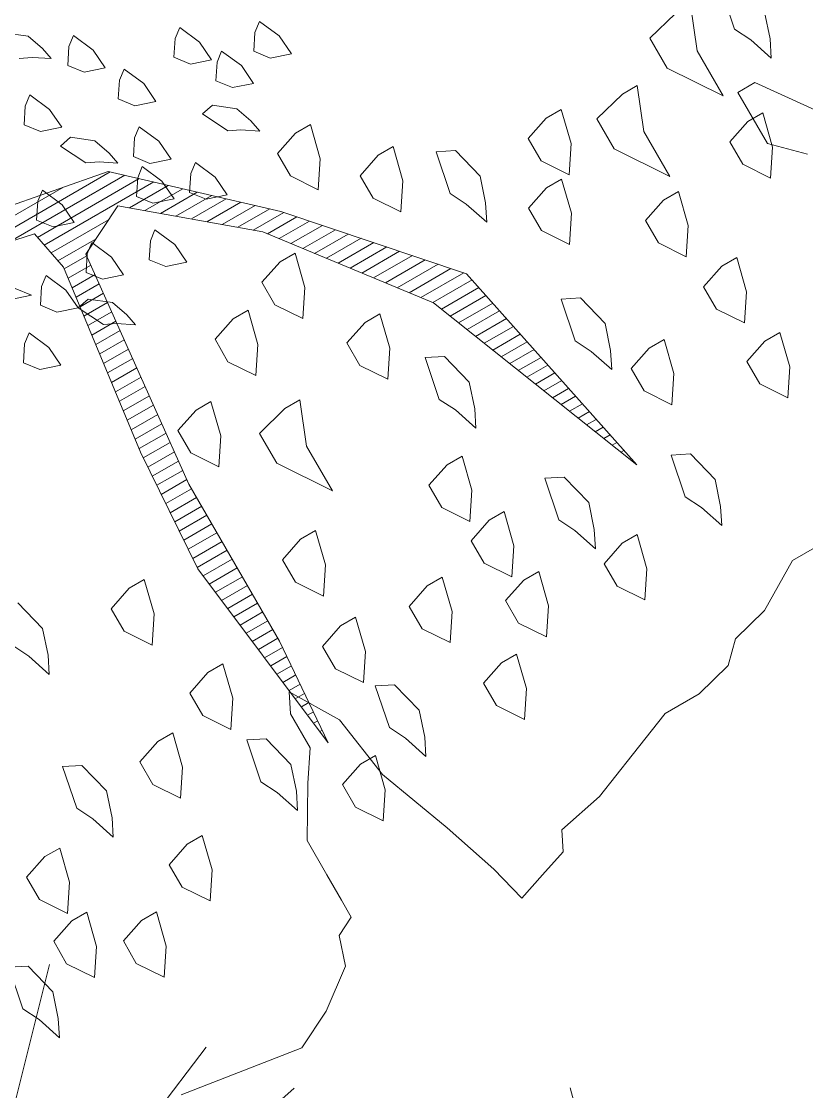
# Model space of a CAD drawing. Header units: metres. Extents: x 12093 to 20303, y 514 to 1412.
# Drawn here: x 19738.507 to 19739.614, y 691.327 to 692.834 of the extents above; entities that cross this region are included whole.
import ezdxf

# ---------------------------------------------------------------- set-up
doc = ezdxf.new("R2010")
doc.units = ezdxf.units.M
doc.layers.get('0').update_dxf_attribs({"lineweight": 13})
for name, color, linetype, lineweight in [('AMBI-GRASS', 104, 'Continuous', 20), ('ARBOLES', 52, 'Continuous', 13), ('grass', 64, 'Continuous', 13)]:
    doc.layers.add(name, color=color, linetype=linetype, lineweight=lineweight)

# ---------------------------------------------------------------- blocks, each defined once
blk = doc.blocks.new('ghgfghgh')
at = {"layer": 'ARBOLES', "lineweight": 20}
for p, q in [((20002.00265, 663.41143), (20002.1318, 663.486)), ((20002.01207, 663.44495), (20002.12997, 663.48642)), ((20002.04235, 663.42393), (20002.1447, 663.48302)), ((20002.06719, 663.42784), (20002.15759, 663.48003)), ((20002.12997, 663.48642), (20002.28344, 663.45092)), ((20001.98641, 663.41248), (20002.09035, 663.47249)), ((20002.07327, 663.42093), (20002.17048, 663.47705)), ((20002.14886, 663.45415), (20002.18337, 663.47407)), ((20002.16262, 663.45167), (20002.19626, 663.47109)), ((20002.17637, 663.44918), (20002.20915, 663.46811)), ((20002.19013, 663.4467), (20002.22204, 663.46512)), ((20002.20388, 663.44421), (20002.23493, 663.46214)), ((20002.21764, 663.44173), (20002.24782, 663.45916)), ((20002.13867, 663.45599), (20002.11029, 663.41301)), ((20002.26734, 663.43275), (20002.13867, 663.45599)), ((20002.23139, 663.43925), (20002.26072, 663.45618)), ((20002.24514, 663.43676), (20002.27361, 663.4532)), ((20002.2589, 663.43428), (20002.28615, 663.45001)), ((20002.28344, 663.45092), (20002.44844, 663.39547)), ((20002.07935, 663.41401), (20002.13043, 663.44351)), ((20002.27139, 663.43107), (20002.29756, 663.44617)), ((20002.28188, 663.4267), (20002.30897, 663.44234)), ((20002.0645, 663.4309), (20001.99699, 663.40965)), ((20002.09035, 663.40149), (20002.0645, 663.4309)), ((20002.41903, 663.36962), (20002.26734, 663.43275)), ((20002.29238, 663.42233), (20002.32039, 663.4385)), ((20002.30287, 663.41797), (20002.3318, 663.43467)), ((20002.31336, 663.4136), (20002.34321, 663.43083)), ((20002.08542, 663.4071), (20002.11931, 663.42666)), ((20002.32386, 663.40923), (20002.35462, 663.427)), ((20002.33435, 663.40487), (20002.36604, 663.42316)), ((20002.09101, 663.3999), (20002.111, 663.41144)), ((20002.11029, 663.41301), (20002.20167, 663.20867)), ((20002.34484, 663.4005), (20002.37745, 663.41932)), ((20002.35534, 663.39613), (20002.38886, 663.41549)), ((20002.36583, 663.39177), (20002.40028, 663.41165)), ((20002.09451, 663.39149), (20002.1147, 663.40315)), ((20002.37632, 663.3874), (20002.41169, 663.40782)), ((20002.38681, 663.38303), (20002.4231, 663.40398)), ((20002.15869, 663.23705), (20002.09035, 663.40149)), ((20002.098, 663.38308), (20002.11841, 663.39487)), ((20002.39731, 663.37866), (20002.43451, 663.40015)), ((20002.4078, 663.3743), (20002.44593, 663.39631)), ((20002.44844, 663.39547), (20002.59966, 663.22568)), ((20002.10149, 663.37468), (20002.12211, 663.38658)), ((20002.41829, 663.36993), (20002.45322, 663.3901)), ((20002.42608, 663.364), (20002.45935, 663.38321)), ((20002.10499, 663.36627), (20002.12582, 663.37829)), ((20002.43367, 663.35796), (20002.46548, 663.37633)), ((20002.10848, 663.35786), (20002.12952, 663.37001)), ((20002.59966, 663.22568), (20002.41903, 663.36962)), ((20002.44126, 663.35191), (20002.47162, 663.36944)), ((20002.11198, 663.34945), (20002.13323, 663.36172)), ((20002.44884, 663.34587), (20002.47775, 663.36256)), ((20002.45643, 663.33982), (20002.48388, 663.35567)), ((20002.11547, 663.34105), (20002.13694, 663.35344)), ((20002.11897, 663.33264), (20002.14064, 663.34515)), ((20002.46401, 663.33378), (20002.49001, 663.34879)), ((20002.12246, 663.32423), (20002.14435, 663.33687)), ((20002.4716, 663.32773), (20002.49614, 663.3419)), ((20002.12595, 663.31582), (20002.14805, 663.32858)), ((20002.47918, 663.32169), (20002.50227, 663.33502)), ((20002.48677, 663.31564), (20002.50841, 663.32813)), ((20002.12945, 663.30742), (20002.15176, 663.32029)), ((20002.49436, 663.3096), (20002.51454, 663.32125)), ((20002.13294, 663.29901), (20002.15546, 663.31201)), ((20002.50194, 663.30355), (20002.52067, 663.31436)), ((20002.50953, 663.29751), (20002.5268, 663.30748)), ((20002.13644, 663.2906), (20002.15917, 663.30372)), ((20002.51711, 663.29146), (20002.53293, 663.30059)), ((20002.13993, 663.28219), (20002.16287, 663.29544)), ((20002.5247, 663.28541), (20002.53907, 663.29371)), ((20002.14343, 663.27379), (20002.16658, 663.28715)), ((20002.14692, 663.26538), (20002.17028, 663.27887)), ((20002.53228, 663.27937), (20002.5452, 663.28683)), ((20002.53987, 663.27332), (20002.55133, 663.27994)), ((20002.15041, 663.25697), (20002.17399, 663.27058)), ((20002.54745, 663.26728), (20002.55746, 663.27306)), ((20002.15391, 663.24856), (20002.17769, 663.2623)), ((20002.55504, 663.26123), (20002.56359, 663.26617)), ((20002.56263, 663.25519), (20002.56972, 663.25929)), ((20002.1574, 663.24016), (20002.1814, 663.25401)), ((20002.57021, 663.24914), (20002.57586, 663.2524)), ((20002.16121, 663.23193), (20002.1851, 663.24572)), ((20002.5778, 663.2431), (20002.58199, 663.24552)), ((20002.20963, 663.13347), (20002.15869, 663.23705)), ((20002.1652, 663.22381), (20002.18881, 663.23744)), ((20002.58538, 663.23705), (20002.58812, 663.23863)), ((20002.59297, 663.23101), (20002.59425, 663.23175)), ((20002.1692, 663.21569), (20002.19251, 663.22915)), ((20002.17319, 663.20757), (20002.19622, 663.22087)), ((20002.17718, 663.19945), (20002.19993, 663.21258)), ((20002.18118, 663.19133), (20002.20406, 663.20454)), ((20002.20167, 663.20867), (20002.28229, 663.06904)), ((20002.18517, 663.18321), (20002.20857, 663.19672)), ((20002.18916, 663.17509), (20002.21309, 663.1889)), ((20002.19315, 663.16697), (20002.2176, 663.18109)), ((20002.19715, 663.15885), (20002.22211, 663.17327)), ((20002.20114, 663.15073), (20002.22663, 663.16545)), ((20002.20513, 663.14261), (20002.23114, 663.15763)), ((20002.20913, 663.13449), (20002.23566, 663.14981)), ((20002.2144, 663.12711), (20002.24017, 663.14199)), ((20002.32555, 662.97876), (20002.20963, 663.13347)), ((20002.21985, 663.11983), (20002.24468, 663.13417)), ((20002.2253, 663.11256), (20002.2492, 663.12636)), ((20002.23075, 663.10528), (20002.25371, 663.11854)), ((20002.2362, 663.098), (20002.25823, 663.11072)), ((20002.24166, 663.09073), (20002.26274, 663.1029)), ((20002.24711, 663.08345), (20002.26726, 663.09508)), ((20002.25256, 663.07617), (20002.27177, 663.08726)), ((20002.25801, 663.0689), (20002.27628, 663.07944)), ((20002.26347, 663.06162), (20002.2808, 663.07162)), ((20002.28229, 663.06904), (20002.32555, 662.97876)), ((20002.26892, 663.05434), (20002.28491, 663.06357)), ((20002.27437, 663.04706), (20002.28882, 663.05541)), ((20002.27982, 663.03979), (20002.29273, 663.04724)), ((20002.28528, 663.03251), (20002.29665, 663.03908)), ((20002.29073, 663.02523), (20002.30056, 663.03091)), ((20002.29618, 663.01796), (20002.30447, 663.02274)), ((20002.30163, 663.01068), (20002.30839, 663.01458)), ((20002.30708, 663.0034), (20002.3123, 663.00641)), ((20002.31254, 662.99613), (20002.31621, 662.99825)), ((20002.31799, 662.98885), (20002.32012, 662.99008)), ((20002.32344, 662.98157), (20002.32404, 662.98191))]:
    blk.add_line(p, q, dxfattribs=at)
at = {"layer": 'grass'}
for p, q in [((20002.6865, 663.6127), (20002.67395, 663.64978)), ((20002.65325, 663.5935), (20002.64735, 663.63443)), ((20002.63406, 663.62675), (20002.6113, 663.60475)), ((20002.71309, 663.62805), (20002.71796, 663.60427)), ((20002.19358, 663.61431), (20002.18957, 663.60451)), ((20002.21118, 663.60139), (20002.19358, 663.61431)), ((20002.26442, 663.61967), (20002.26041, 663.60987)), ((20002.28202, 663.60676), (20002.26442, 663.61967)), ((20002.70082, 663.60324), (20002.6865, 663.6127)), ((20002.03721, 663.60959), (20002.05882, 663.60648)), ((20002.05882, 663.60648), (20002.07152, 663.59557)), ((20002.09914, 663.60716), (20002.09513, 663.59735)), ((20002.11674, 663.59424), (20002.09914, 663.60716)), ((20002.18957, 663.60451), (20002.18847, 663.5878)), ((20002.26041, 663.60987), (20002.2593, 663.59316)), ((20002.29271, 663.59095), (20002.28202, 663.60676)), ((20002.6113, 663.60475), (20002.62665, 663.57815)), ((20002.71899, 663.58713), (20002.70082, 663.60324)), ((20002.71796, 663.60427), (20002.71899, 663.58713)), ((20002.07152, 663.59557), (20002.07932, 663.58666)), ((20002.09513, 663.59735), (20002.09402, 663.58065)), ((20002.12743, 663.57843), (20002.11674, 663.59424)), ((20002.22188, 663.58558), (20002.21118, 663.60139)), ((20002.23079, 663.59338), (20002.22678, 663.58358)), ((20002.24839, 663.58046), (20002.23079, 663.59338)), ((20002.2593, 663.59316), (20002.274, 663.58715)), ((20002.67628, 663.55361), (20002.65325, 663.5935)), ((20002.06261, 663.58777), (20002.0508, 663.58687)), ((20002.07932, 663.58666), (20002.06261, 663.58777)), ((20002.18847, 663.5878), (20002.20317, 663.58179)), ((20002.20317, 663.58179), (20002.22188, 663.58558)), ((20002.22678, 663.58358), (20002.22567, 663.56687)), ((20002.274, 663.58715), (20002.29271, 663.59095)), ((20002.09402, 663.58065), (20002.10872, 663.57464)), ((20002.10872, 663.57464), (20002.12743, 663.57843)), ((20002.14414, 663.57732), (20002.14013, 663.56752)), ((20002.16174, 663.5644), (20002.14414, 663.57732)), ((20002.25909, 663.56465), (20002.24839, 663.58046)), ((20002.62665, 663.57815), (20002.67628, 663.55361)), ((20002.14013, 663.56752), (20002.13902, 663.55081)), ((20002.17244, 663.54859), (20002.16174, 663.5644)), ((20002.22567, 663.56687), (20002.24038, 663.56086)), ((20002.24038, 663.56086), (20002.25909, 663.56465)), ((20002.70453, 663.5654), (20002.6894, 663.55666)), ((20002.77292, 663.53428), (20002.70453, 663.5654)), ((20002.06039, 663.55435), (20002.05638, 663.54455)), ((20002.07799, 663.54144), (20002.06039, 663.55435)), ((20002.58676, 663.55512), (20002.564, 663.53311)), ((20002.60006, 663.56279), (20002.58676, 663.55512)), ((20002.60596, 663.52187), (20002.60006, 663.56279)), ((20002.6894, 663.55666), (20002.7156, 663.51128)), ((20002.05638, 663.54455), (20002.05527, 663.52784)), ((20002.13902, 663.55081), (20002.15373, 663.5448)), ((20002.15373, 663.5448), (20002.17244, 663.54859)), ((20002.21365, 663.53746), (20002.22256, 663.54526)), ((20002.22256, 663.54526), (20002.24417, 663.54215)), ((20002.08869, 663.52563), (20002.07799, 663.54144)), ((20002.23615, 663.52255), (20002.21365, 663.53746)), ((20002.24417, 663.54215), (20002.25687, 663.53124)), ((20002.53254, 663.54154), (20002.51924, 663.53387)), ((20002.54125, 663.51111), (20002.53254, 663.54154)), ((20002.71159, 663.53853), (20002.69829, 663.53085)), ((20002.72029, 663.50809), (20002.71159, 663.53853)), ((20002.05527, 663.52784), (20002.06998, 663.52183)), ((20002.06998, 663.52183), (20002.08869, 663.52563)), ((20002.15752, 663.52609), (20002.15351, 663.51629)), ((20002.17512, 663.51317), (20002.15752, 663.52609)), ((20002.25687, 663.53124), (20002.26467, 663.52233)), ((20002.30976, 663.52817), (20002.29647, 663.5205)), ((20002.31847, 663.49774), (20002.30976, 663.52817)), ((20002.51924, 663.53387), (20002.50313, 663.5157)), ((20002.564, 663.53311), (20002.57936, 663.50652)), ((20002.69829, 663.53085), (20002.68218, 663.51269)), ((20002.08758, 663.50892), (20002.09649, 663.51672)), ((20002.09649, 663.51672), (20002.1181, 663.5136)), ((20002.15351, 663.51629), (20002.1524, 663.49958)), ((20002.24796, 663.52344), (20002.23615, 663.52255)), ((20002.26467, 663.52233), (20002.24796, 663.52344)), ((20002.29647, 663.5205), (20002.28036, 663.50233)), ((20002.62899, 663.48198), (20002.60596, 663.52187)), ((20002.11008, 663.494), (20002.08758, 663.50892)), ((20002.1181, 663.5136), (20002.1308, 663.50269)), ((20002.18582, 663.49736), (20002.17512, 663.51317)), ((20002.38318, 663.5085), (20002.36988, 663.50082)), ((20002.39188, 663.47807), (20002.38318, 663.5085)), ((20002.50313, 663.5157), (20002.51465, 663.49575)), ((20002.53947, 663.48348), (20002.54125, 663.51111)), ((20002.57936, 663.50652), (20002.62899, 663.48198)), ((20002.68218, 663.51269), (20002.6937, 663.49274)), ((20002.7156, 663.51128), (20002.7514, 663.50168)), ((20002.71851, 663.48047), (20002.72029, 663.50809)), ((20002.1308, 663.50269), (20002.13859, 663.49379)), ((20002.1524, 663.49958), (20002.16711, 663.49357)), ((20002.16711, 663.49357), (20002.18582, 663.49736)), ((20002.28036, 663.50233), (20002.29187, 663.48238)), ((20002.31669, 663.47011), (20002.31847, 663.49774)), ((20002.36988, 663.50082), (20002.35377, 663.48266)), ((20002.42129, 663.50391), (20002.43843, 663.50494)), ((20002.43384, 663.46682), (20002.42129, 663.50391)), ((20002.43843, 663.50494), (20002.46043, 663.48218)), ((20002.12189, 663.49489), (20002.11008, 663.494)), ((20002.13859, 663.49379), (20002.12189, 663.49489)), ((20002.1602, 663.49067), (20002.1562, 663.48087)), ((20002.1778, 663.47776), (20002.1602, 663.49067)), ((20002.20743, 663.49425), (20002.20342, 663.48445)), ((20002.22503, 663.48133), (20002.20743, 663.49425)), ((20002.51465, 663.49575), (20002.53947, 663.48348)), ((20002.6937, 663.49274), (20002.71851, 663.48047)), ((20002.1562, 663.48087), (20002.15509, 663.46416)), ((20002.20342, 663.48445), (20002.20231, 663.46774)), ((20002.23572, 663.46552), (20002.22503, 663.48133)), ((20002.29187, 663.48238), (20002.31669, 663.47011)), ((20002.35377, 663.48266), (20002.36529, 663.46271)), ((20002.3901, 663.45044), (20002.39188, 663.47807)), ((20002.46043, 663.48218), (20002.4653, 663.45839)), ((20002.53282, 663.47964), (20002.51952, 663.47197)), ((20002.54152, 663.44921), (20002.53282, 663.47964)), ((20002.07155, 663.46971), (20002.06754, 663.45991)), ((20002.08915, 663.4568), (20002.07155, 663.46971)), ((20002.1885, 663.46194), (20002.1778, 663.47776)), ((20002.51952, 663.47197), (20002.50341, 663.4538)), ((20002.63667, 663.46868), (20002.62337, 663.461)), ((20002.64537, 663.43824), (20002.63667, 663.46868)), ((20002.06754, 663.45991), (20002.06644, 663.4432)), ((20002.15509, 663.46416), (20002.16979, 663.45815)), ((20002.16979, 663.45815), (20002.1885, 663.46194)), ((20002.20231, 663.46774), (20002.21701, 663.46173)), ((20002.21701, 663.46173), (20002.23572, 663.46552)), ((20002.36529, 663.46271), (20002.3901, 663.45044)), ((20002.44816, 663.45737), (20002.43384, 663.46682)), ((20002.62337, 663.461), (20002.60726, 663.44284)), ((20002.09985, 663.44098), (20002.08915, 663.4568)), ((20002.46633, 663.44126), (20002.44816, 663.45737)), ((20002.4653, 663.45839), (20002.46633, 663.44126)), ((20002.50341, 663.4538), (20002.51493, 663.43385)), ((20002.06644, 663.4432), (20002.08114, 663.43719)), ((20002.08114, 663.43719), (20002.09985, 663.44098)), ((20002.53974, 663.42158), (20002.54152, 663.44921)), ((20002.60726, 663.44284), (20002.61878, 663.42289)), ((20002.17158, 663.43454), (20002.16757, 663.42474)), ((20002.18918, 663.42163), (20002.17158, 663.43454)), ((20002.51493, 663.43385), (20002.53974, 663.42158)), ((20002.64359, 663.41062), (20002.64537, 663.43824)), ((20002.11545, 663.42317), (20002.11144, 663.41336)), ((20002.13305, 663.41025), (20002.11545, 663.42317)), ((20002.16757, 663.42474), (20002.16646, 663.40803)), ((20002.19988, 663.40581), (20002.18918, 663.42163)), ((20002.61878, 663.42289), (20002.64359, 663.41062)), ((20002.11144, 663.41336), (20002.11033, 663.39666)), ((20002.29599, 663.41384), (20002.28269, 663.40616)), ((20002.3047, 663.3834), (20002.29599, 663.41384)), ((20002.14375, 663.39444), (20002.13305, 663.41025)), ((20002.16646, 663.40803), (20002.18117, 663.40202)), ((20002.18117, 663.40202), (20002.19988, 663.40581)), ((20002.28269, 663.40616), (20002.26658, 663.38799)), ((20002.67505, 663.40219), (20002.65895, 663.38402)), ((20002.68835, 663.40987), (20002.67505, 663.40219)), ((20002.69706, 663.37943), (20002.68835, 663.40987)), ((20002.07491, 663.39398), (20002.07091, 663.38417)), ((20002.09251, 663.38106), (20002.07491, 663.39398)), ((20002.11033, 663.39666), (20002.12503, 663.39065)), ((20002.12503, 663.39065), (20002.14375, 663.39444)), ((20002.062, 663.37637), (20002.03259, 663.3884)), ((20002.07091, 663.38417), (20002.0698, 663.36747)), ((20002.26658, 663.38799), (20002.2781, 663.36805)), ((20002.30291, 663.35578), (20002.3047, 663.3834)), ((20002.65895, 663.38402), (20002.67046, 663.36408)), ((20002.02458, 663.36879), (20002.062, 663.37637)), ((20002.10321, 663.36525), (20002.09251, 663.38106)), ((20002.53234, 663.37298), (20002.54948, 663.37401)), ((20002.54948, 663.37401), (20002.57148, 663.35126)), ((20002.69528, 663.35181), (20002.69706, 663.37943)), ((20002.0698, 663.36747), (20002.0845, 663.36146)), ((20002.0845, 663.36146), (20002.10321, 663.36525)), ((20002.10321, 663.36525), (20002.11212, 663.37305)), ((20002.12571, 663.35033), (20002.10321, 663.36525)), ((20002.11212, 663.37305), (20002.13373, 663.36993)), ((20002.13373, 663.36993), (20002.14643, 663.35902)), ((20002.2781, 663.36805), (20002.30291, 663.35578)), ((20002.54489, 663.3359), (20002.53234, 663.37298)), ((20002.67046, 663.36408), (20002.69528, 663.35181)), ((20002.14643, 663.35902), (20002.15423, 663.35011)), ((20002.24102, 663.3555), (20002.22491, 663.33734)), ((20002.25431, 663.36318), (20002.24102, 663.3555)), ((20002.26302, 663.33274), (20002.25431, 663.36318)), ((20002.37146, 663.35989), (20002.35816, 663.35221)), ((20002.38017, 663.32945), (20002.37146, 663.35989)), ((20002.13752, 663.35122), (20002.12571, 663.35033)), ((20002.15423, 663.35011), (20002.13752, 663.35122)), ((20002.35816, 663.35221), (20002.34205, 663.33405)), ((20002.57148, 663.35126), (20002.57635, 663.32747)), ((20002.05978, 663.34296), (20002.05577, 663.33316)), ((20002.07738, 663.33005), (20002.05978, 663.34296)), ((20002.22491, 663.33734), (20002.23642, 663.31739)), ((20002.55921, 663.32644), (20002.54489, 663.3359)), ((20002.62392, 663.3372), (20002.61062, 663.32953)), ((20002.63263, 663.30677), (20002.62392, 663.3372)), ((20002.71344, 663.3357), (20002.69733, 663.31753)), ((20002.72674, 663.34337), (20002.71344, 663.3357)), ((20002.73545, 663.31294), (20002.72674, 663.34337)), ((20002.05577, 663.33316), (20002.05466, 663.31645)), ((20002.08808, 663.31423), (20002.07738, 663.33005)), ((20002.26124, 663.30512), (20002.26302, 663.33274)), ((20002.34205, 663.33405), (20002.35357, 663.3141)), ((20002.37839, 663.30183), (20002.38017, 663.32945)), ((20002.57738, 663.31033), (20002.55921, 663.32644)), ((20002.57635, 663.32747), (20002.57738, 663.31033)), ((20002.61062, 663.32953), (20002.59451, 663.31136)), ((20002.05466, 663.31645), (20002.06937, 663.31044)), ((20002.23642, 663.31739), (20002.26124, 663.30512)), ((20002.41163, 663.32102), (20002.42877, 663.32205)), ((20002.42418, 663.28394), (20002.41163, 663.32102)), ((20002.42877, 663.32205), (20002.45077, 663.29929)), ((20002.69733, 663.31753), (20002.70885, 663.29758)), ((20002.06937, 663.31044), (20002.08808, 663.31423)), ((20002.35357, 663.3141), (20002.37839, 663.30183)), ((20002.59451, 663.31136), (20002.60603, 663.29141)), ((20002.63085, 663.27914), (20002.63263, 663.30677)), ((20002.73367, 663.28531), (20002.73545, 663.31294)), ((20002.45077, 663.29929), (20002.45564, 663.27551)), ((20002.70885, 663.29758), (20002.73367, 663.28531)), ((20002.60603, 663.29141), (20002.63085, 663.27914)), ((20002.22134, 663.28209), (20002.20805, 663.27441)), ((20002.23005, 663.25165), (20002.22134, 663.28209)), ((20002.30038, 663.28339), (20002.28708, 663.27571)), ((20002.30628, 663.24247), (20002.30038, 663.28339)), ((20002.4385, 663.27448), (20002.42418, 663.28394)), ((20002.20805, 663.27441), (20002.19194, 663.25624)), ((20002.28708, 663.27571), (20002.26432, 663.25371)), ((20002.45667, 663.25837), (20002.4385, 663.27448)), ((20002.45564, 663.27551), (20002.45667, 663.25837)), ((20002.19194, 663.25624), (20002.20346, 663.2363)), ((20002.22827, 663.22403), (20002.23005, 663.25165)), ((20002.26432, 663.25371), (20002.27968, 663.22711)), ((20002.32931, 663.20257), (20002.30628, 663.24247)), ((20002.20346, 663.2363), (20002.22827, 663.22403)), ((20002.4444, 663.23356), (20002.4311, 663.22588)), ((20002.45311, 663.20312), (20002.4444, 663.23356)), ((20002.63009, 663.23438), (20002.64723, 663.23541)), ((20002.64264, 663.1973), (20002.63009, 663.23438)), ((20002.64723, 663.23541), (20002.66923, 663.21265)), ((20002.27968, 663.22711), (20002.32931, 663.20257)), ((20002.4311, 663.22588), (20002.41499, 663.20771)), ((20002.51781, 663.21388), (20002.53495, 663.21491)), ((20002.53036, 663.1768), (20002.51781, 663.21388)), ((20002.53495, 663.21491), (20002.55695, 663.19216)), ((20002.66923, 663.21265), (20002.6741, 663.18887)), ((20002.41499, 663.20771), (20002.42651, 663.18777)), ((20002.45132, 663.1755), (20002.45311, 663.20312)), ((20002.65696, 663.18784), (20002.64264, 663.1973)), ((20002.42651, 663.18777), (20002.45132, 663.1755)), ((20002.48176, 663.1842), (20002.46846, 663.17653)), ((20002.49046, 663.15377), (20002.48176, 663.1842)), ((20002.55695, 663.19216), (20002.56182, 663.16837)), ((20002.67513, 663.17173), (20002.65696, 663.18784)), ((20002.6741, 663.18887), (20002.67513, 663.17173)), ((20002.46846, 663.17653), (20002.45235, 663.15836)), ((20002.54469, 663.16734), (20002.53036, 663.1768)), ((20002.79836, 663.17576), (20002.73784, 663.14082)), ((20002.31423, 663.16727), (20002.30093, 663.15959)), ((20002.32294, 663.13683), (20002.31423, 663.16727)), ((20002.56285, 663.15123), (20002.54469, 663.16734)), ((20002.56182, 663.16837), (20002.56285, 663.15123)), ((20002.30093, 663.15959), (20002.28482, 663.14143)), ((20002.45235, 663.15836), (20002.46387, 663.13841)), ((20002.58664, 663.1561), (20002.57053, 663.13793)), ((20002.59993, 663.16378), (20002.58664, 663.1561)), ((20002.60864, 663.13334), (20002.59993, 663.16378)), ((20002.48868, 663.12614), (20002.49046, 663.15377)), ((20002.28482, 663.14143), (20002.29634, 663.12148)), ((20002.32115, 663.10921), (20002.32294, 663.13683)), ((20002.46387, 663.13841), (20002.48868, 663.12614)), ((20002.57053, 663.13793), (20002.58204, 663.11799)), ((20002.73784, 663.14082), (20002.71312, 663.09629)), ((20002.51247, 663.13101), (20002.49917, 663.12333)), ((20002.52118, 663.10058), (20002.51247, 663.13101)), ((20002.60686, 663.10572), (20002.60864, 663.13334)), ((20002.16206, 663.12374), (20002.14876, 663.11606)), ((20002.17076, 663.0933), (20002.16206, 663.12374)), ((20002.29634, 663.12148), (20002.32115, 663.10921)), ((20002.41349, 663.11819), (20002.39738, 663.10003)), ((20002.42679, 663.12587), (20002.41349, 663.11819)), ((20002.43549, 663.09543), (20002.42679, 663.12587)), ((20002.49917, 663.12333), (20002.48306, 663.10517)), ((20002.58204, 663.11799), (20002.60686, 663.10572)), ((20002.14876, 663.11606), (20002.13265, 663.0979)), ((20002.04978, 663.10324), (20002.07178, 663.08048)), ((20002.13265, 663.0979), (20002.14417, 663.07795)), ((20002.39738, 663.10003), (20002.4089, 663.08008)), ((20002.48306, 663.10517), (20002.49458, 663.08522)), ((20002.51939, 663.07295), (20002.52118, 663.10058)), ((20002.16898, 663.06568), (20002.17076, 663.0933)), ((20002.34981, 663.09029), (20002.33651, 663.08261)), ((20002.35851, 663.05986), (20002.34981, 663.09029)), ((20002.43371, 663.06781), (20002.43549, 663.09543)), ((20002.71312, 663.09629), (20002.68723, 663.07126)), ((20002.07178, 663.08048), (20002.07665, 663.0567)), ((20002.33651, 663.08261), (20002.3204, 663.06445)), ((20002.4089, 663.08008), (20002.43371, 663.06781)), ((20002.49458, 663.08522), (20002.51939, 663.07295)), ((20002.14417, 663.07795), (20002.16898, 663.06568)), ((20002.68723, 663.07126), (20002.68083, 663.04739)), ((20002.05951, 663.05567), (20002.04519, 663.06513)), ((20002.3204, 663.06445), (20002.33192, 663.0445)), ((20002.35673, 663.03223), (20002.35851, 663.05986)), ((20002.07768, 663.03956), (20002.05951, 663.05567)), ((20002.07665, 663.0567), (20002.07768, 663.03956)), ((20002.4928, 663.0576), (20002.4795, 663.04992)), ((20002.5015, 663.02716), (20002.4928, 663.0576)), ((20002.21861, 663.04114), (20002.2025, 663.02297)), ((20002.23191, 663.04882), (20002.21861, 663.04114)), ((20002.24061, 663.01838), (20002.23191, 663.04882)), ((20002.33192, 663.0445), (20002.35673, 663.03223)), ((20002.4795, 663.04992), (20002.46339, 663.03175)), ((20002.68083, 663.04739), (20002.65494, 663.02236)), ((20002.46339, 663.03175), (20002.47491, 663.01181)), ((20002.2025, 663.02297), (20002.21402, 663.00303)), ((20002.29089, 663.02399), (20002.29206, 663.00449)), ((20002.33542, 662.99927), (20002.29089, 663.02399)), ((20002.36722, 663.02942), (20002.38436, 663.03045)), ((20002.37977, 662.99234), (20002.36722, 663.02942)), ((20002.38436, 663.03045), (20002.40636, 663.00769)), ((20002.49972, 662.99954), (20002.5015, 663.02716)), ((20002.65494, 663.02236), (20002.62468, 663.00489)), ((20002.23883, 662.99076), (20002.24061, 663.01838)), ((20002.21402, 663.00303), (20002.23883, 662.99076)), ((20002.29206, 663.00449), (20002.30953, 662.97423)), ((20002.40636, 663.00769), (20002.41123, 662.98391)), ((20002.47491, 663.01181), (20002.49972, 662.99954)), ((20002.62468, 663.00489), (20002.59559, 662.96792)), ((20002.37356, 662.95068), (20002.33542, 662.99927)), ((20002.18742, 662.98767), (20002.17413, 662.97999)), ((20002.19613, 662.95724), (20002.18742, 662.98767)), ((20002.39409, 662.98288), (20002.37977, 662.99234)), ((20002.41123, 662.98391), (20002.41226, 662.96677)), ((20002.17413, 662.97999), (20002.15802, 662.96183)), ((20002.25316, 662.9813), (20002.2703, 662.98233)), ((20002.26571, 662.94421), (20002.25316, 662.9813)), ((20002.2703, 662.98233), (20002.2923, 662.95957)), ((20002.30953, 662.97423), (20002.3075, 662.9428)), ((20002.41226, 662.96677), (20002.39409, 662.98288)), ((20002.3675, 662.96752), (20002.3542, 662.95984)), ((20002.3762, 662.93709), (20002.3675, 662.96752)), ((20002.59559, 662.96792), (20002.56651, 662.93095)), ((20002.08947, 662.95772), (20002.10661, 662.95874)), ((20002.10202, 662.92063), (20002.08947, 662.95772)), ((20002.10661, 662.95874), (20002.12861, 662.93599)), ((20002.15802, 662.96183), (20002.16953, 662.94188)), ((20002.19435, 662.92961), (20002.19613, 662.95724)), ((20002.2923, 662.95957), (20002.29717, 662.93578)), ((20002.3542, 662.95984), (20002.33809, 662.94168)), ((20002.4312, 662.90326), (20002.37356, 662.95068)), ((20002.12861, 662.93599), (20002.13348, 662.9122)), ((20002.16953, 662.94188), (20002.19435, 662.92961)), ((20002.28003, 662.93476), (20002.26571, 662.94421)), ((20002.3075, 662.9428), (20002.30665, 662.89188)), ((20002.33809, 662.94168), (20002.34961, 662.92173)), ((20002.37442, 662.90946), (20002.3762, 662.93709)), ((20002.2982, 662.91865), (20002.28003, 662.93476)), ((20002.29717, 662.93578), (20002.2982, 662.91865)), ((20002.56651, 662.93095), (20002.53305, 662.90155)), ((20002.11634, 662.91117), (20002.10202, 662.92063)), ((20002.34961, 662.92173), (20002.37442, 662.90946)), ((20002.13451, 662.89506), (20002.11634, 662.91117)), ((20002.13348, 662.9122), (20002.13451, 662.89506)), ((20002.45186, 662.88494), (20002.4312, 662.90326)), ((20002.53305, 662.90155), (20002.53422, 662.88205)), ((20002.20024, 662.88869), (20002.18414, 662.87052)), ((20002.21354, 662.89637), (20002.20024, 662.88869)), ((20002.22225, 662.86593), (20002.21354, 662.89637)), ((20002.30665, 662.89188), (20002.32412, 662.86162)), ((20002.08694, 662.88533), (20002.07364, 662.87765)), ((20002.09564, 662.85489), (20002.08694, 662.88533)), ((20002.47253, 662.86661), (20002.45186, 662.88494)), ((20002.53422, 662.88205), (20002.51589, 662.86138)), ((20002.07364, 662.87765), (20002.05753, 662.85949)), ((20002.18414, 662.87052), (20002.19565, 662.85058)), ((20002.22047, 662.83831), (20002.22225, 662.86593)), ((20002.32412, 662.86162), (20002.33722, 662.83892)), ((20002.49757, 662.84072), (20002.47253, 662.86661)), ((20002.51589, 662.86138), (20002.49757, 662.84072)), ((20002.05753, 662.85949), (20002.06905, 662.83954)), ((20002.09386, 662.82727), (20002.09564, 662.85489)), ((20002.19565, 662.85058), (20002.22047, 662.83831)), ((20002.06905, 662.83954), (20002.09386, 662.82727)), ((20002.33722, 662.83892), (20002.34596, 662.82379)), ((20002.111, 662.8283), (20002.0977, 662.82062)), ((20002.1197, 662.79786), (20002.111, 662.8283)), ((20002.1729, 662.82857), (20002.1596, 662.8209)), ((20002.1816, 662.79814), (20002.1729, 662.82857)), ((20002.34596, 662.82379), (20002.33519, 662.80749)), ((20002.0977, 662.82062), (20002.08159, 662.80245)), ((20002.1596, 662.8209), (20002.14349, 662.80273)), ((20002.33519, 662.80749), (20002.34073, 662.78043)), ((20002.08159, 662.80245), (20002.09311, 662.78251)), ((20002.11792, 662.77024), (20002.1197, 662.79786)), ((20002.14349, 662.80273), (20002.15501, 662.78278)), ((20002.17982, 662.77051), (20002.1816, 662.79814)), ((20002.0417, 662.77942), (20002.05884, 662.78045)), ((20002.05424, 662.74234), (20002.0417, 662.77942)), ((20002.05884, 662.78045), (20002.08084, 662.75769)), ((20002.09311, 662.78251), (20002.11792, 662.77024)), ((20002.15501, 662.78278), (20002.17982, 662.77051)), ((20002.34073, 662.78043), (20002.32358, 662.74026)), ((20002.08084, 662.75769), (20002.08571, 662.73391)), ((20002.06857, 662.73288), (20002.05424, 662.74234)), ((20002.32358, 662.74026), (20002.30205, 662.70766)), ((20002.08674, 662.71677), (20002.06857, 662.73288)), ((20002.08571, 662.73391), (20002.08674, 662.71677)), ((20002.30205, 662.70766), (20002.19498, 662.66602))]:
    blk.add_line(p, q, dxfattribs=at)
blk = doc.blocks.new('Arbust11')
for p, q in [((0.0439, 0.4856), (0.3088, 0.8724)), ((0.047, 0.4794), (0.4366, 0.6759)), ((0.0533, 0.4887), (0.474, 0.5137)), ((0.047, 0.4856), (0.499, 0.4263))]:
    blk.add_line(p, q)

msp = doc.modelspace()

# ---------------------------------------------------------------- block references
at = {"layer": 'AMBI-GRASS', "ltscale": 0.05, "xscale": 1.499999999998325, "yscale": 1.499999999998325, "zscale": 1.499999999998325, "rotation": 49.16166176348414}
for p in [(19738.8859, 690.3471), (19739.9679, 690.1258)]:
    msp.add_blockref('Arbust11', p, dxfattribs=at)
at = {"layer": 'Defpoints', "lineweight": 20, "xscale": 1.586003757394792, "yscale": 1.586003757394792, "zscale": 1.586003757394792}
msp.add_blockref('ghgfghgh', (-11984.8237, -359.6689), dxfattribs=at)

doc.saveas('drawing.dxf')
